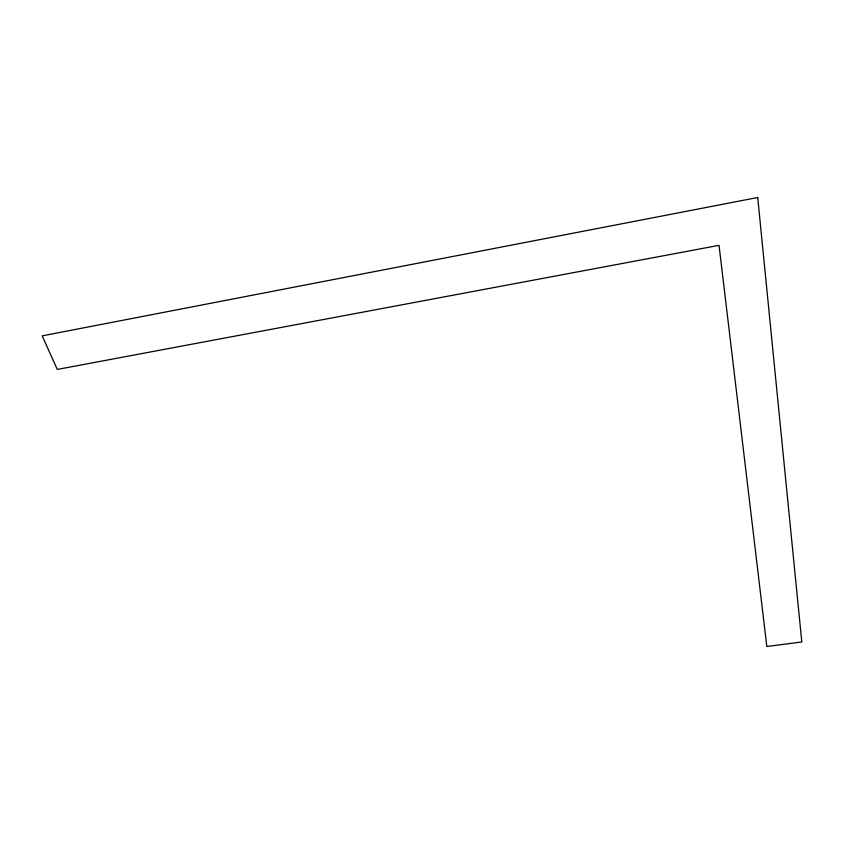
<?xml version="1.0" encoding="UTF-8"?>
<svg xmlns="http://www.w3.org/2000/svg" width="844" height="844" viewBox="0 0 844 844"><rect width="100%" height="100%" fill="white"/><g stroke="black" fill="none" stroke-linecap="round" stroke-linejoin="round"><path stroke-width="1.27" d="M757.722 197.507L42.2 335.859L57.286 369.44L719.046 245.34L766.837 646.493L801.8 641.989L757.722 197.507"/></g></svg>
